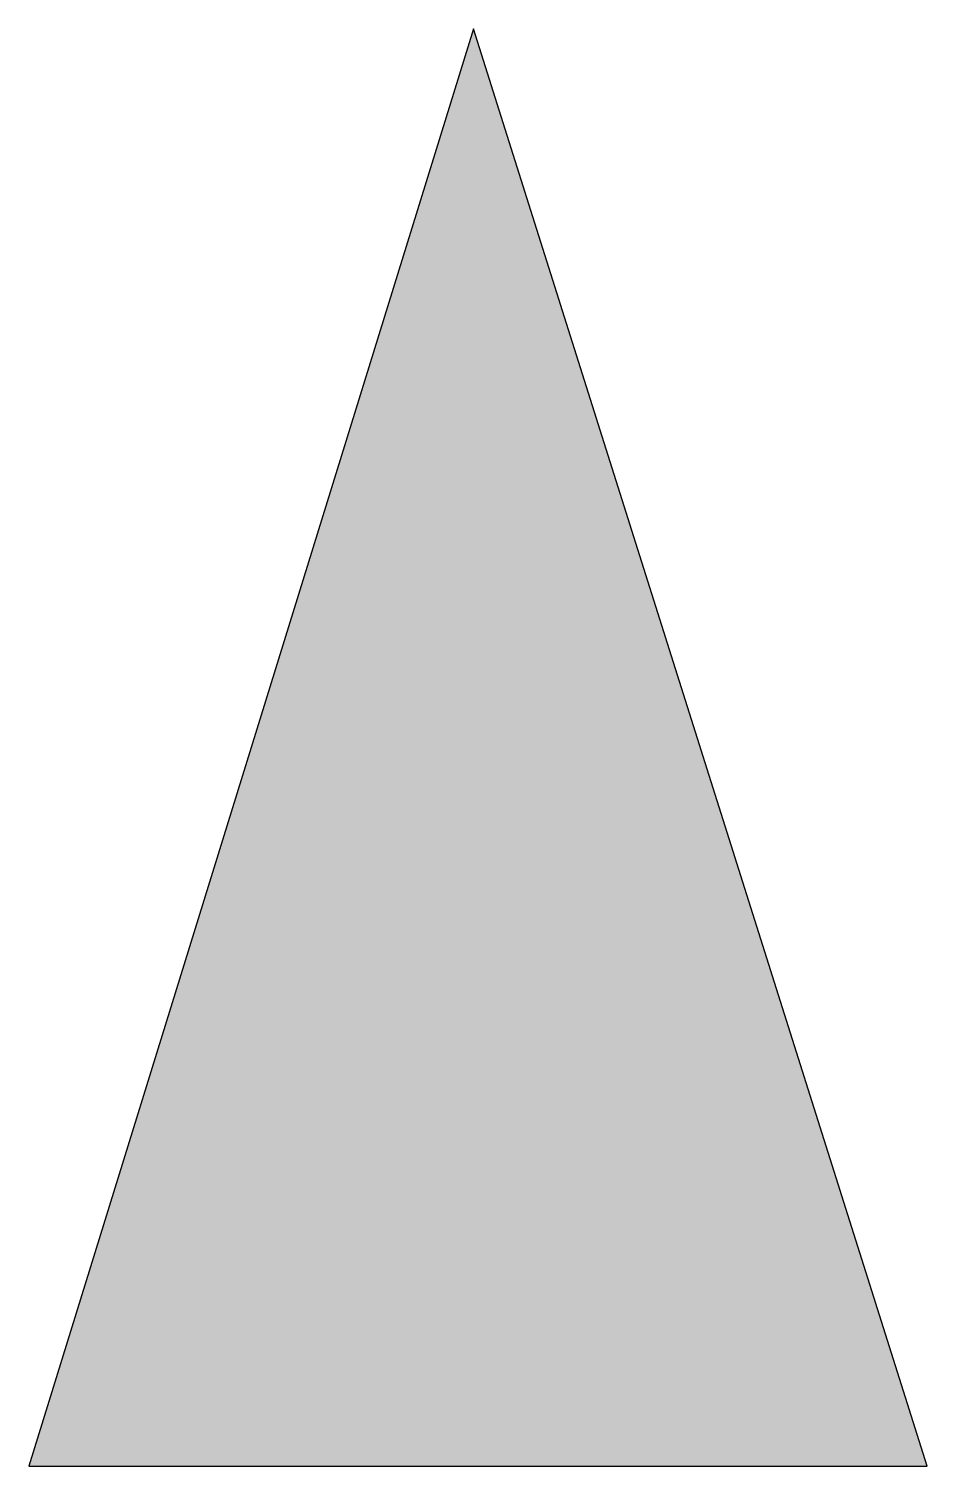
# Model space of a CAD drawing. Header units: millimetres. Extents: x -37 to 38, y -60 to 60.
import ezdxf

# ---------------------------------------------------------------- set-up
doc = ezdxf.new("R2010")
doc.units = ezdxf.units.MM

msp = doc.modelspace()

# ---------------------------------------------------------------- hatches: boundary and pattern name
at = {"linetype": 'ByBlock', "lineweight": -2}
msp.add_hatch(color=0, dxfattribs=at).paths.add_polyline_path([(37.69, -60), (-37.31, -60), (-0.19, 60)])

# ---------------------------------------------------------------- linework, layer by layer
at = {"color": 0, "linetype": 'ByBlock', "lineweight": -2}
for p, q in [((-0.19, 60), (-37.31, -60)), ((37.69, -60), (-0.19, 60)), ((-37.31, -60), (37.69, -60))]:
    msp.add_line(p, q, dxfattribs=at)

doc.saveas('drawing.dxf')
